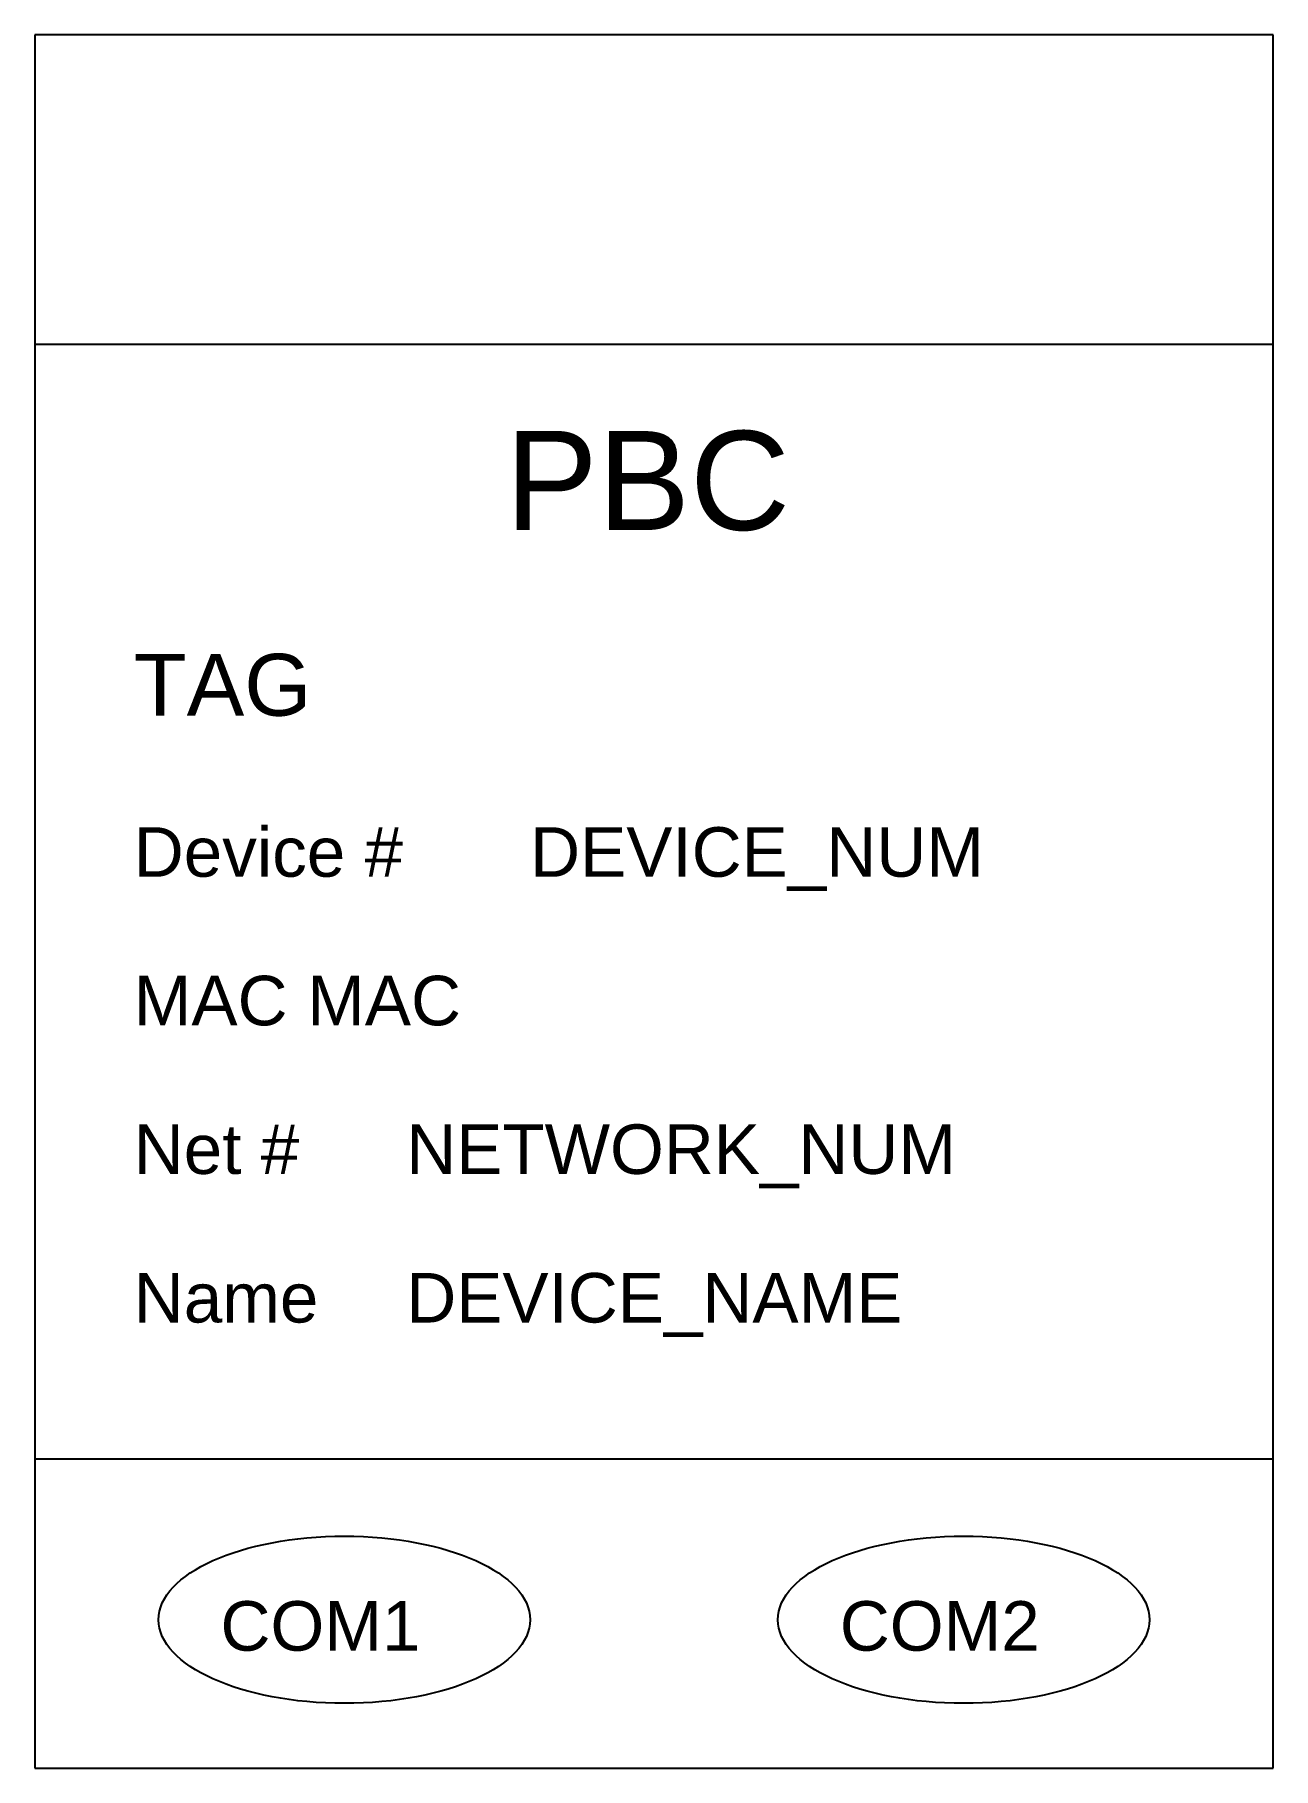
# Model space of a CAD drawing. Header units: millimetres. Extents: x 0 to 100, y 0 to 140.
import ezdxf

# ---------------------------------------------------------------- set-up
doc = ezdxf.new("R2010")
doc.units = ezdxf.units.MM
doc.styles.get("Standard").update_dxf_attribs({"font": 'arial.ttf'})

msp = doc.modelspace()

# ---------------------------------------------------------------- linework, layer by layer
for p, q in [((100, 140), (0, 140)), ((0, 140), (0, 0)), ((100, 0), (100, 140)), ((0, 115), (100, 115)), ((0, 25), (100, 25)), ((0, 0), (100, 0))]:
    msp.add_line(p, q)
for centre in [(25, 12), (75, 12)]:
    msp.add_ellipse(centre, major_axis=(15, 0), ratio=0.45)

# ---------------------------------------------------------------- texts
for s, height, p in [('PBC', 8, (38, 100)), ('Device #', 4, (8, 72)), ('MAC', 4, (8, 60)), ('Net #', 4, (8, 48)), ('Name', 4, (8, 36)), ('COM1', 4, (15, 9.5)), ('COM2', 4, (65, 9.5))]:
    msp.add_text(s, height=height).set_placement(p)
for tag, p, s, height in [('TAG', (8, 85), 'PBC-TAG', 5), ('DEVICE_NUM', (40, 72), '1001', 4), ('MAC', (22, 60), '10', 4), ('NETWORK_NUM', (30, 48), '1', 4), ('DEVICE_NAME', (30, 36), 'PBC', 4)]:
    msp.add_attdef(tag, p, s, height=height)

doc.saveas('drawing.dxf')
